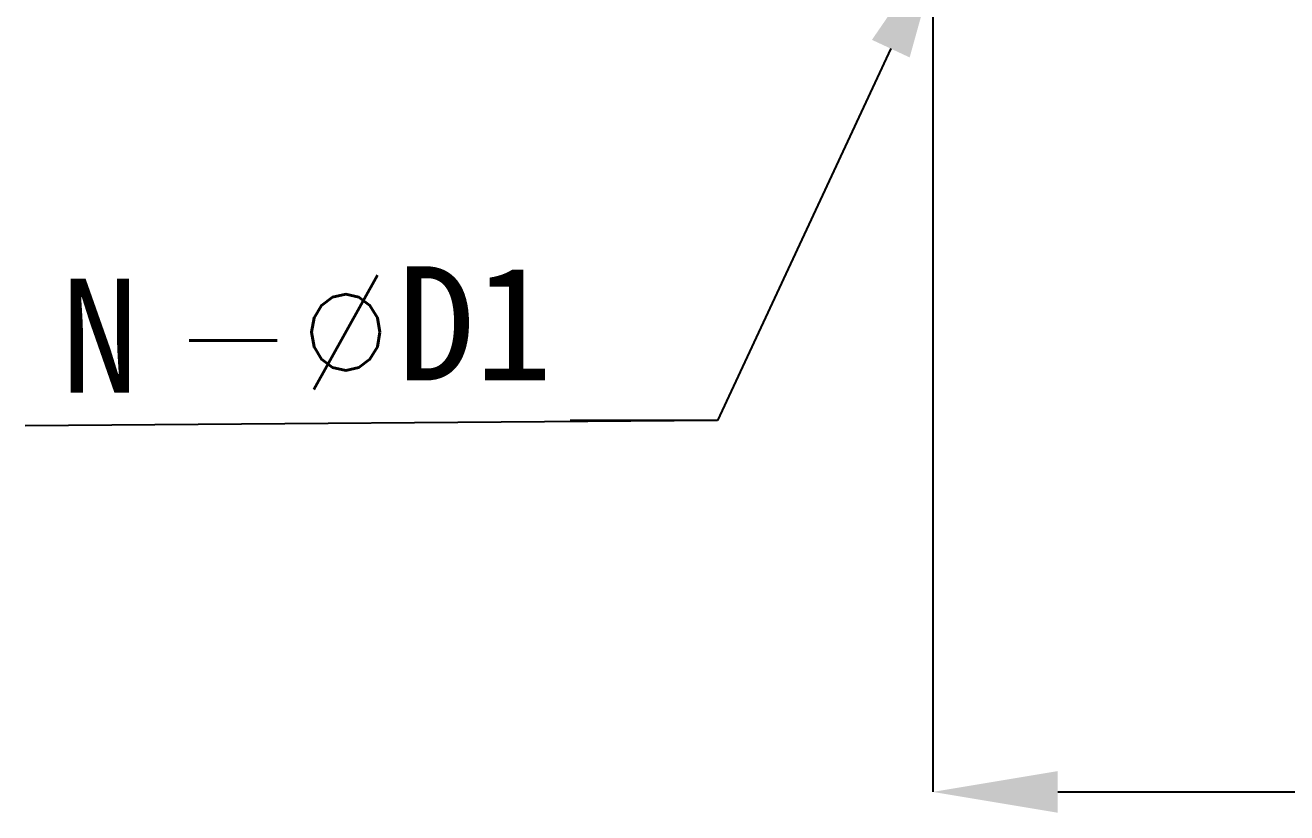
# Model space of a CAD drawing. Extents: x 1620 to 2878, y -792 to 791.
# Drawn here: x 2071.8 to 2116.01, y -471.48 to -443.9 of the extents above; entities that cross this region are included whole.
import ezdxf
from ezdxf.enums import TextEntityAlignment as Align

# ---------------------------------------------------------------- set-up
doc = ezdxf.new("R2010")
doc.units = 0
doc.header["$MEASUREMENT"] = 0
doc.linetypes.add('CEN', pattern=[30.5, 24, -3, 0.5, -3])
doc.layers.get('0').update_dxf_attribs({"linetype": 'CONTINUOUS'})
for name, color, linetype in [('BZ', 7, 'CONTINUOUS'), ('CS', 3, 'CONTINUOUS'), ('DH', 1, 'CEN')]:
    doc.layers.add(name, color=color, linetype=linetype)
doc.styles.add('HZTXT', font='txt.shx', dxfattribs={"bigfont": 'hztxt.shx'})
doc.styles.get("Standard").update_dxf_attribs({"font": 'SimSun.ttf', "width": 0.6})

# ---------------------------------------------------------------- blocks, each defined once
blk = doc.blocks.new('KQLDJK2')
at = {"layer": 'CS'}
blk.add_circle((0, 0), 140.27, dxfattribs=at)
blk.add_arc((0, 0), 155, 101.9225, 69.7276, dxfattribs=at)

msp = doc.modelspace()

# ---------------------------------------------------------------- linework, layer by layer
at = {"layer": 'BZ'}
for p, q in [((2103.60873, -429.50327), (2103.60873, -470.75327)), ((2102.13477, -444.71837), (2096.05963, -457.74654)), ((2096.05963, -457.74654), (2071.79965, -457.92823)), ((2091.68463, -457.74654), (2090.90338, -457.74654)), ((2096.05963, -457.74654), (2091.68463, -457.74654)), ((2107.98373, -470.75327), (2130.48373, -470.75327))]:
    msp.add_line(p, q, dxfattribs=at)
for points in [[(2101.47392, -444.41021), (2102.79562, -445.02653), (2103.98373, -440.75327)], [(2107.98373, -470.02411), (2107.98373, -471.48244), (2103.60873, -470.75327)]]:
    msp.add_solid(points, dxfattribs=at)

# ---------------------------------------------------------------- block references
at = {"layer": 'DH', "xscale": 0.1491935483870975, "yscale": 0.1491935483870975, "zscale": 0.1491935483870975}
msp.add_blockref('KQLDJK2', (2134.85873, -429.50327), dxfattribs=at)

# ---------------------------------------------------------------- texts
at = {"style": 'HZTXT'}
msp.add_text('-%%c', height=4, dxfattribs=at).set_placement((2076.85979, -456.65457))
msp.add_attdef('D1', (2084.83766, -456.34048), '', height=4)
msp.add_attdef('N', text='', height=4).set_placement((2075.77963, -456.77036), align=Align.RIGHT)

doc.saveas('drawing.dxf')
